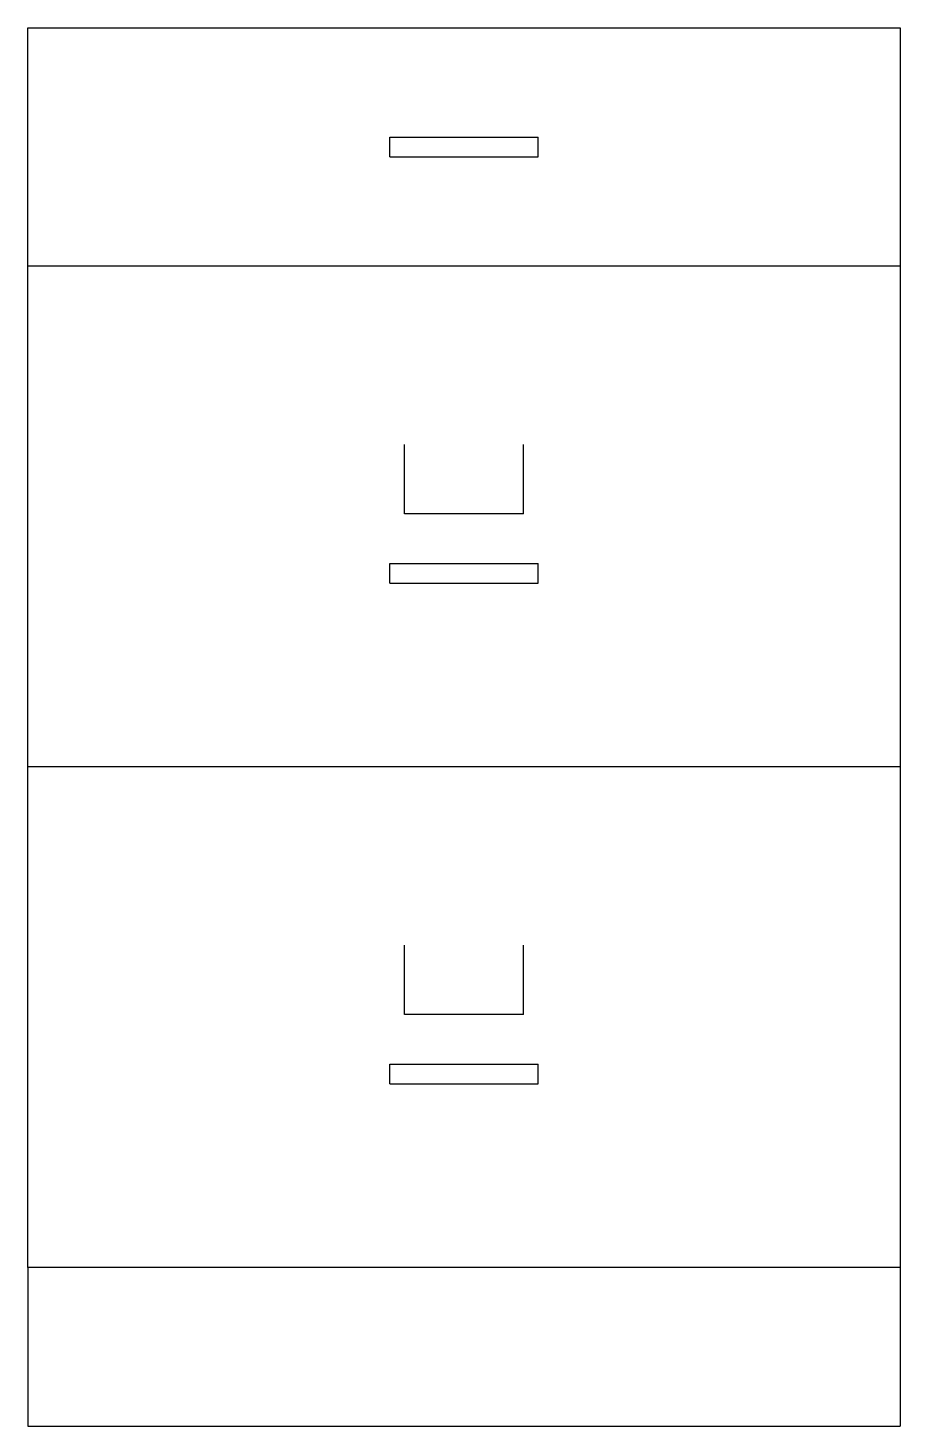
# Model space of a CAD drawing. Extents: x 0 to 22, y 0 to 35.2.
import ezdxf

# ---------------------------------------------------------------- set-up
doc = ezdxf.new("R2010")
doc.units = 0
doc.header["$LTSCALE"] = 3
doc.layers.get('0').update_dxf_attribs({"linetype": 'CONTINUOUS'})

msp = doc.modelspace()

# ---------------------------------------------------------------- linework, layer by layer
at = {"color": 0}
for p, q in [((0, 4), (0, 35.25)), ((0, 35.25), (22, 35.25)), ((22, 35.25), (22, 4)), ((9.125, 32), (9.125, 32.5)), ((9.125, 32.5), (12.875, 32.5)), ((12.875, 32), (12.875, 32.5)), ((9.125, 32), (12.875, 32)), ((0, 29.25), (22, 29.25)), ((9.5, 23), (9.5, 24.75)), ((12.5, 23), (12.5, 24.75)), ((12.5, 23), (9.5, 23)), ((9.125, 21.25), (9.125, 21.75)), ((9.125, 21.75), (12.875, 21.75)), ((12.875, 21.25), (12.875, 21.75)), ((9.125, 21.25), (12.875, 21.25)), ((0, 16.625), (22, 16.625)), ((9.5, 10.375), (9.5, 12.125)), ((12.5, 10.375), (12.5, 12.125)), ((12.5, 10.375), (9.5, 10.375)), ((9.125, 9.125), (12.875, 9.125)), ((9.125, 8.625), (9.125, 9.125)), ((12.875, 8.625), (12.875, 9.125)), ((9.125, 8.625), (12.875, 8.625)), ((22, 4), (0, 4)), ((0, 4), (0, 0)), ((22, 4), (22, 0)), ((0, 0), (22, 0))]:
    msp.add_line(p, q, dxfattribs=at)

doc.saveas('drawing.dxf')
